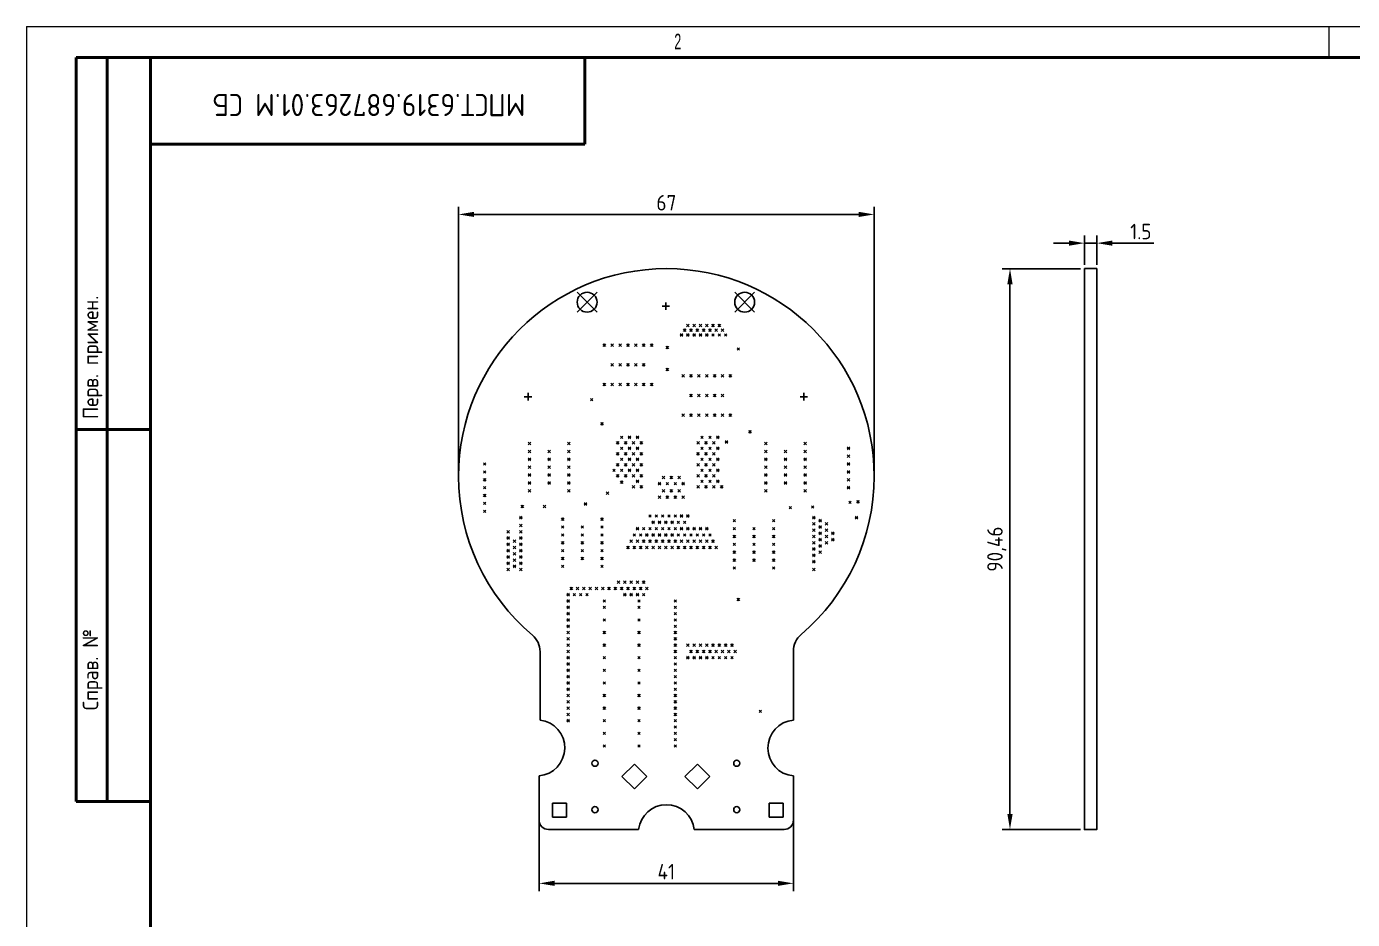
# Model space of a CAD drawing. Extents: x 225 to 645, y -167 to 130.
# Drawn here: x 225.2 to 439, y -13.8 to 130.2 of the extents above; entities that cross this region are included whole.
import ezdxf

# ---------------------------------------------------------------- set-up
doc = ezdxf.new("R2010")
doc.units = 0
doc.layers.get('0').update_dxf_attribs({"linetype": 'CONTINUOUS'})
doc.layers.get('Defpoints').update_dxf_attribs({"linetype": 'CONTINUOUS'})
doc.layers.add('BLACK', color=7, linetype='CONTINUOUS')
doc.layers.add('ОСНОВНОЙ', color=7, linetype='CONTINUOUS', lineweight=25)
doc.styles.add('SLDTEXTSTYLE2', font='TXT', dxfattribs={"width": 0.605})
doc.styles.add('СПДС', font='isocpeur.ttf', dxfattribs={"width": 0.9})
doc.dimstyles.new('ISO-25', dxfattribs={"dimtxt": 2.5, "dimasz": 2.5, "dimexe": 1.25, "dimexo": 0.625, "dimtad": 1, "dimtxsty": 'Standard', "dimcen": 2.5, "dimadec": 0, "dimazin": 0, "dimtfac": 1, "dimtmove": 0, "dimatfit": 3, "dimfxl": 1, "dimarcsym": 0})

# ---------------------------------------------------------------- blocks, each defined once
blk = doc.blocks.new('*D1')
at = {"color": 0, "linetype": 'Continuous', "lineweight": -2, "transparency": 16777216}
for p, q in [((395.77, 91.77), (395.77, 96.51)), ((397.77, 91.77), (397.77, 96.51)), ((393.27, 95.26), (390.77, 95.26)), ((395.77, 95.26), (397.77, 95.26)), ((400.27, 95.26), (406.94, 95.26))]:
    blk.add_line(p, q, dxfattribs=at)
at = {"color": 0, "linetype": 'Continuous', "transparency": 16777216}
for points in [[(393.27, 95.68), (393.27, 94.84), (395.77, 95.26)], [(400.27, 95.68), (400.27, 94.84), (397.77, 95.26)]]:
    blk.add_solid(points, dxfattribs=at)
at = {"layer": 'Defpoints', "color": 0, "linetype": 'Continuous', "transparency": 16777216}
for p in [(397.77, 95.26), (395.77, 91.14), (397.77, 91.14)]:
    blk.add_point(p, dxfattribs=at)
at = {"color": 0, "linetype": 'Continuous', "transparency": 16777216, "insert": (404.86, 97.13), "char_height": 2.5, "attachment_point": 5, "style": 'СПДС'}
blk.add_mtext('1.5', dxfattribs=at)
blk = doc.blocks.new('*D2')
at = {"color": 0, "linetype": 'Continuous', "lineweight": -2, "transparency": 16777216}
for p, q in [((395.14, 91.14), (382.52, 91.14)), ((383.77, 88.64), (383.77, 3.18)), ((395.14, 0.68), (382.52, 0.68))]:
    blk.add_line(p, q, dxfattribs=at)
at = {"color": 0, "linetype": 'Continuous', "transparency": 16777216}
for points in [[(383.35, 88.64), (384.19, 88.64), (383.77, 91.14)], [(383.35, 3.18), (384.19, 3.18), (383.77, 0.68)]]:
    blk.add_solid(points, dxfattribs=at)
at = {"layer": 'Defpoints', "color": 0, "linetype": 'Continuous', "transparency": 16777216}
for p in [(395.77, 91.14), (383.77, 0.68), (395.77, 0.68)]:
    blk.add_point(p, dxfattribs=at)
at = {"color": 0, "linetype": 'Continuous', "transparency": 16777216, "insert": (381.64, 45.91), "char_height": 2.5, "attachment_point": 5, "rotation": 90, "style": 'СПДС'}
blk.add_mtext('90,46', dxfattribs=at)
blk = doc.blocks.new('*D3')
at = {"color": 0, "linetype": 'Continuous', "lineweight": -2, "transparency": 16777216}
for p, q in [((294.88, 58.27), (294.88, 101.14)), ((361.88, 58.27), (361.88, 101.14)), ((297.38, 99.89), (359.38, 99.89))]:
    blk.add_line(p, q, dxfattribs=at)
at = {"color": 0, "linetype": 'Continuous', "transparency": 16777216}
for points in [[(297.38, 100.31), (297.38, 99.48), (294.88, 99.89)], [(359.38, 100.31), (359.38, 99.48), (361.88, 99.89)]]:
    blk.add_solid(points, dxfattribs=at)
at = {"layer": 'Defpoints', "color": 0, "linetype": 'Continuous', "transparency": 16777216}
for p in [(361.88, 99.89), (294.88, 57.64), (361.88, 57.64)]:
    blk.add_point(p, dxfattribs=at)
at = {"color": 0, "linetype": 'Continuous', "transparency": 16777216, "insert": (328.38, 101.77), "char_height": 2.5, "attachment_point": 5, "style": 'СПДС'}
blk.add_mtext('67', dxfattribs=at)
blk = doc.blocks.new('*D4')
at = {"color": 0, "linetype": 'Continuous', "lineweight": -2, "transparency": 16777216}
for p, q in [((307.86, 8.72), (307.86, -9.25)), ((348.86, 8.7), (348.86, -9.25)), ((310.36, -8), (346.36, -8))]:
    blk.add_line(p, q, dxfattribs=at)
at = {"color": 0, "linetype": 'Continuous', "transparency": 16777216}
for points in [[(310.36, -7.58), (310.36, -8.41), (307.86, -8)], [(346.36, -7.58), (346.36, -8.41), (348.86, -8)]]:
    blk.add_solid(points, dxfattribs=at)
at = {"layer": 'Defpoints', "color": 0, "linetype": 'Continuous', "transparency": 16777216}
for p in [(307.86, 9.34), (348.86, 9.33), (348.86, -8)]:
    blk.add_point(p, dxfattribs=at)
at = {"color": 0, "linetype": 'Continuous', "transparency": 16777216, "insert": (328.36, -6.12), "char_height": 2.5, "attachment_point": 5, "style": 'СПДС'}
blk.add_mtext('41', dxfattribs=at)

msp = doc.modelspace()

# ---------------------------------------------------------------- linework, layer by layer
at = {"color": 7, "linetype": 'Continuous', "lineweight": 18}
for q in [(645.233, 130.201), (225.233, -166.799)]:
    msp.add_line((225.233, 130.201), q, dxfattribs=at)
at = {"color": 7, "linetype": 'Continuous', "lineweight": 50}
for p, q in [((233.233, 5.201), (233.233, 125.201)), ((245.233, 125.201), (233.233, 125.201)), ((233.233, 5.201), (233.233, 125.201)), ((238.233, 5.201), (238.233, 125.201)), ((238.233, 5.201), (238.233, 125.201)), ((245.233, 125.201), (245.233, -161.799)), ((640.233, 125.201), (245.233, 125.201)), ((245.233, 125.201), (245.233, -161.799)), ((315.233, 111.201), (315.233, 125.201)), ((245.233, 111.201), (315.233, 111.201)), ((233.233, 65.201), (245.233, 65.201)), ((233.233, 5.201), (245.233, 5.201))]:
    msp.add_line(p, q, dxfattribs=at)
at = {"color": 7, "linetype": 'Continuous', "lineweight": 25}
msp.add_line((245.233, 65.201), (233.233, 65.201), dxfattribs=at)
at = {"linetype": 'Continuous'}
msp.add_lwpolyline([(395.769, 91.144), (397.769, 91.144), (397.769, 0.683), (395.769, 0.683)], close=True, dxfattribs=at)
at = {"layer": 'BLACK', "linetype": 'Continuous'}
for p, q in [((314.001, 87.335), (317.201, 84.135)), ((317.201, 87.335), (314.001, 84.135)), ((328.301, 85.7), (328.301, 84.5)), ((339.401, 87.335), (342.601, 84.135)), ((342.601, 87.335), (339.401, 84.135)), ((327.701, 85.1), (328.901, 85.1)), ((331.134, 81.42), (331.534, 81.02)), ((331.534, 81.42), (331.134, 81.02)), ((331.642, 82.182), (332.042, 81.782)), ((332.042, 82.182), (331.642, 81.782)), ((332.15, 81.42), (332.55, 81.02)), ((332.55, 81.42), (332.15, 81.02)), ((332.658, 82.182), (333.058, 81.782)), ((333.058, 82.182), (332.658, 81.782)), ((333.166, 81.42), (333.566, 81.02)), ((333.566, 81.42), (333.166, 81.02)), ((333.674, 82.182), (334.074, 81.782)), ((334.074, 82.182), (333.674, 81.782)), ((334.182, 81.42), (334.582, 81.02)), ((334.582, 81.42), (334.182, 81.02)), ((334.69, 82.182), (335.09, 81.782)), ((335.09, 82.182), (334.69, 81.782)), ((335.198, 81.42), (335.598, 81.02)), ((335.598, 81.42), (335.198, 81.02)), ((335.706, 82.182), (336.106, 81.782)), ((336.106, 82.182), (335.706, 81.782)), ((336.214, 81.42), (336.614, 81.02)), ((336.614, 81.42), (336.214, 81.02)), ((336.722, 82.182), (337.122, 81.782)), ((337.122, 82.182), (336.722, 81.782)), ((337.23, 81.42), (337.63, 81.02)), ((337.63, 81.42), (337.23, 81.02)), ((330.626, 80.658), (331.026, 80.258)), ((331.026, 80.658), (330.626, 80.258)), ((331.642, 80.658), (332.042, 80.258)), ((332.042, 80.658), (331.642, 80.258)), ((332.658, 80.658), (333.058, 80.258)), ((333.058, 80.658), (332.658, 80.258)), ((333.674, 80.658), (334.074, 80.258)), ((334.074, 80.658), (333.674, 80.258)), ((334.69, 80.658), (335.09, 80.258)), ((335.09, 80.658), (334.69, 80.258)), ((335.706, 80.658), (336.106, 80.258)), ((336.106, 80.658), (335.706, 80.258)), ((336.722, 80.658), (337.122, 80.258)), ((337.122, 80.658), (336.722, 80.258)), ((337.738, 80.658), (338.138, 80.258)), ((338.138, 80.658), (337.738, 80.258)), ((318.18, 79.007), (318.58, 78.607)), ((318.58, 79.007), (318.18, 78.607)), ((319.45, 79.007), (319.85, 78.607)), ((319.85, 79.007), (319.45, 78.607)), ((320.72, 79.007), (321.12, 78.607)), ((321.12, 79.007), (320.72, 78.607)), ((321.99, 79.007), (322.39, 78.607)), ((322.39, 79.007), (321.99, 78.607)), ((323.26, 79.007), (323.66, 78.607)), ((323.66, 79.007), (323.26, 78.607)), ((324.53, 79.007), (324.93, 78.607)), ((324.93, 79.007), (324.53, 78.607)), ((325.8, 79.007), (326.2, 78.607)), ((326.2, 79.007), (325.8, 78.607)), ((328.34, 78.626), (328.74, 78.226)), ((328.74, 78.626), (328.34, 78.226)), ((339.77, 78.372), (340.17, 77.972)), ((340.17, 78.372), (339.77, 77.972)), ((319.45, 75.832), (319.85, 75.432)), ((319.85, 75.832), (319.45, 75.432)), ((320.72, 75.832), (321.12, 75.432)), ((321.12, 75.832), (320.72, 75.432)), ((321.99, 75.832), (322.39, 75.432)), ((322.39, 75.832), (321.99, 75.432)), ((323.26, 75.832), (323.66, 75.432)), ((323.66, 75.832), (323.26, 75.432)), ((324.53, 75.832), (324.93, 75.432)), ((324.93, 75.832), (324.53, 75.432)), ((328.34, 75.07), (328.74, 74.67)), ((328.74, 75.07), (328.34, 74.67)), ((330.88, 74.054), (331.28, 73.654)), ((331.28, 74.054), (330.88, 73.654)), ((332.15, 74.054), (332.55, 73.654)), ((332.55, 74.054), (332.15, 73.654)), ((333.42, 74.054), (333.82, 73.654)), ((333.82, 74.054), (333.42, 73.654)), ((334.69, 74.054), (335.09, 73.654)), ((335.09, 74.054), (334.69, 73.654)), ((335.96, 74.054), (336.36, 73.654)), ((336.36, 74.054), (335.96, 73.654)), ((337.23, 74.054), (337.63, 73.654)), ((337.63, 74.054), (337.23, 73.654)), ((338.5, 74.054), (338.9, 73.654)), ((338.9, 74.054), (338.5, 73.654)), ((306.076, 71.095), (306.076, 69.895)), ((318.18, 72.657), (318.58, 72.257)), ((318.58, 72.657), (318.18, 72.257)), ((319.45, 72.657), (319.85, 72.257)), ((319.85, 72.657), (319.45, 72.257)), ((320.72, 72.657), (321.12, 72.257)), ((321.12, 72.657), (320.72, 72.257)), ((321.99, 72.657), (322.39, 72.257)), ((322.39, 72.657), (321.99, 72.257)), ((323.26, 72.657), (323.66, 72.257)), ((323.66, 72.657), (323.26, 72.257)), ((324.53, 72.657), (324.93, 72.257)), ((324.93, 72.657), (324.53, 72.257)), ((325.8, 72.657), (326.2, 72.257)), ((326.2, 72.657), (325.8, 72.257)), ((332.15, 70.879), (332.55, 70.479)), ((332.55, 70.879), (332.15, 70.479)), ((333.42, 70.879), (333.82, 70.479)), ((333.82, 70.879), (333.42, 70.479)), ((334.69, 70.879), (335.09, 70.479)), ((335.09, 70.879), (334.69, 70.479)), ((335.96, 70.879), (336.36, 70.479)), ((336.36, 70.879), (335.96, 70.479)), ((337.23, 70.879), (337.63, 70.479)), ((337.63, 70.879), (337.23, 70.479)), ((350.526, 71.095), (350.526, 69.895)), ((305.476, 70.495), (306.676, 70.495)), ((316.134, 70.218), (316.534, 69.818)), ((316.534, 70.218), (316.134, 69.818)), ((349.926, 70.495), (351.126, 70.495)), ((317.799, 66.307), (318.199, 65.907)), ((318.199, 66.307), (317.799, 65.907)), ((330.88, 67.704), (331.28, 67.304)), ((331.28, 67.704), (330.88, 67.304)), ((332.15, 67.704), (332.55, 67.304)), ((332.55, 67.704), (332.15, 67.304)), ((333.42, 67.704), (333.82, 67.304)), ((333.82, 67.704), (333.42, 67.304)), ((334.69, 67.704), (335.09, 67.304)), ((335.09, 67.704), (334.69, 67.304)), ((335.96, 67.704), (336.36, 67.304)), ((336.36, 67.704), (335.96, 67.304)), ((337.23, 67.704), (337.63, 67.304)), ((337.63, 67.704), (337.23, 67.304)), ((338.5, 67.704), (338.9, 67.304)), ((338.9, 67.704), (338.5, 67.304)), ((320.974, 64.148), (321.374, 63.748)), ((321.374, 64.148), (320.974, 63.748)), ((322.244, 64.148), (322.644, 63.748)), ((322.644, 64.148), (322.244, 63.748)), ((323.514, 64.148), (323.914, 63.748)), ((323.914, 64.148), (323.514, 63.748)), ((333.928, 64.148), (334.328, 63.748)), ((334.328, 64.148), (333.928, 63.748)), ((335.198, 64.148), (335.598, 63.748)), ((335.598, 64.148), (335.198, 63.748)), ((336.468, 64.148), (336.868, 63.748)), ((336.868, 64.148), (336.468, 63.748)), ((341.675, 65.037), (342.075, 64.637)), ((342.075, 65.037), (341.675, 64.637)), ((306.115, 63.132), (306.515, 62.732)), ((306.515, 63.132), (306.115, 62.732)), ((312.465, 63.132), (312.865, 62.732)), ((312.865, 63.132), (312.465, 62.732)), ((320.339, 63.259), (320.739, 62.859)), ((320.739, 63.259), (320.339, 62.859)), ((320.974, 62.37), (321.374, 61.97)), ((321.374, 62.37), (320.974, 61.97)), ((321.609, 63.259), (322.009, 62.859)), ((322.009, 63.259), (321.609, 62.859)), ((322.244, 62.37), (322.644, 61.97)), ((322.644, 62.37), (322.244, 61.97)), ((322.879, 63.259), (323.279, 62.859)), ((323.279, 63.259), (322.879, 62.859)), ((323.514, 62.37), (323.914, 61.97)), ((323.914, 62.37), (323.514, 61.97)), ((324.149, 63.259), (324.549, 62.859)), ((324.549, 63.259), (324.149, 62.859)), ((333.293, 63.259), (333.693, 62.859)), ((333.693, 63.259), (333.293, 62.859)), ((333.928, 62.37), (334.328, 61.97)), ((334.328, 62.37), (333.928, 61.97)), ((334.563, 63.259), (334.963, 62.859)), ((334.963, 63.259), (334.563, 62.859)), ((335.198, 62.37), (335.598, 61.97)), ((335.598, 62.37), (335.198, 61.97)), ((335.833, 63.259), (336.233, 62.859)), ((336.233, 63.259), (335.833, 62.859)), ((336.468, 62.37), (336.868, 61.97)), ((336.868, 62.37), (336.468, 61.97)), ((337.865, 63.386), (338.265, 62.986)), ((338.265, 63.386), (337.865, 62.986)), ((344.215, 63.132), (344.615, 62.732)), ((344.615, 63.132), (344.215, 62.732)), ((350.565, 63.132), (350.965, 62.732)), ((350.965, 63.132), (350.565, 62.732)), ((357.55, 62.37), (357.95, 61.97)), ((357.95, 62.37), (357.55, 61.97)), ((306.115, 61.862), (306.515, 61.462)), ((306.515, 61.862), (306.115, 61.462)), ((306.115, 60.592), (306.515, 60.192)), ((306.515, 60.592), (306.115, 60.192)), ((309.29, 61.862), (309.69, 61.462)), ((309.69, 61.862), (309.29, 61.462)), ((309.29, 60.592), (309.69, 60.192)), ((309.69, 60.592), (309.29, 60.192)), ((312.465, 61.862), (312.865, 61.462)), ((312.865, 61.862), (312.465, 61.462)), ((312.465, 60.592), (312.865, 60.192)), ((312.865, 60.592), (312.465, 60.192)), ((320.339, 61.481), (320.739, 61.081)), ((320.739, 61.481), (320.339, 61.081)), ((320.974, 60.592), (321.374, 60.192)), ((321.374, 60.592), (320.974, 60.192)), ((321.609, 61.481), (322.009, 61.081)), ((322.009, 61.481), (321.609, 61.081)), ((322.244, 60.592), (322.644, 60.192)), ((322.644, 60.592), (322.244, 60.192)), ((322.879, 61.481), (323.279, 61.081)), ((323.279, 61.481), (322.879, 61.081)), ((323.514, 60.592), (323.914, 60.192)), ((323.914, 60.592), (323.514, 60.192)), ((324.149, 61.481), (324.549, 61.081)), ((324.549, 61.481), (324.149, 61.081)), ((333.283, 61.481), (333.683, 61.081)), ((333.683, 61.481), (333.283, 61.081)), ((333.928, 60.592), (334.328, 60.192)), ((334.328, 60.592), (333.928, 60.192)), ((334.553, 61.481), (334.953, 61.081)), ((334.953, 61.481), (334.553, 61.081)), ((335.198, 60.592), (335.598, 60.192)), ((335.598, 60.592), (335.198, 60.192)), ((335.823, 61.481), (336.223, 61.081)), ((336.223, 61.481), (335.823, 61.081)), ((336.468, 60.592), (336.868, 60.192)), ((336.868, 60.592), (336.468, 60.192)), ((344.215, 61.862), (344.615, 61.462)), ((344.615, 61.862), (344.215, 61.462)), ((344.215, 60.592), (344.615, 60.192)), ((344.615, 60.592), (344.215, 60.192)), ((347.39, 61.862), (347.79, 61.462)), ((347.79, 61.862), (347.39, 61.462)), ((347.39, 60.592), (347.79, 60.192)), ((347.79, 60.592), (347.39, 60.192)), ((350.565, 61.862), (350.965, 61.462)), ((350.965, 61.862), (350.565, 61.462)), ((350.565, 60.592), (350.965, 60.192)), ((350.965, 60.592), (350.565, 60.192)), ((357.55, 61.1), (357.95, 60.7)), ((357.95, 61.1), (357.55, 60.7)), ((298.876, 59.83), (299.276, 59.43)), ((299.276, 59.83), (298.876, 59.43)), ((298.876, 58.56), (299.276, 58.16)), ((299.276, 58.56), (298.876, 58.16)), ((306.115, 59.322), (306.515, 58.922)), ((306.515, 59.322), (306.115, 58.922)), ((306.115, 58.052), (306.515, 57.652)), ((306.515, 58.052), (306.115, 57.652)), ((309.29, 59.322), (309.69, 58.922)), ((309.69, 59.322), (309.29, 58.922)), ((309.29, 58.052), (309.69, 57.652)), ((309.69, 58.052), (309.29, 57.652)), ((312.465, 59.322), (312.865, 58.922)), ((312.865, 59.322), (312.465, 58.922)), ((312.465, 58.052), (312.865, 57.652)), ((312.865, 58.052), (312.465, 57.652)), ((319.734, 58.818), (320.134, 58.418)), ((320.134, 58.818), (319.734, 58.418)), ((320.334, 57.918), (320.734, 57.518)), ((320.734, 57.918), (320.334, 57.518)), ((320.339, 59.703), (320.739, 59.303)), ((320.739, 59.703), (320.339, 59.303)), ((320.974, 58.814), (321.374, 58.414)), ((321.374, 58.814), (320.974, 58.414)), ((321.609, 59.703), (322.009, 59.303)), ((322.009, 59.703), (321.609, 59.303)), ((321.609, 57.925), (322.009, 57.525)), ((322.009, 57.925), (321.609, 57.525)), ((322.244, 58.814), (322.644, 58.414)), ((322.644, 58.814), (322.244, 58.414)), ((322.879, 59.703), (323.279, 59.303)), ((323.279, 59.703), (322.879, 59.303)), ((322.879, 57.925), (323.279, 57.525)), ((323.279, 57.925), (322.879, 57.525)), ((323.514, 58.814), (323.914, 58.414)), ((323.914, 58.814), (323.514, 58.414)), ((324.149, 59.703), (324.549, 59.303)), ((324.549, 59.703), (324.149, 59.303)), ((324.149, 57.925), (324.549, 57.525)), ((324.549, 57.925), (324.149, 57.525)), ((333.293, 59.703), (333.693, 59.303)), ((333.693, 59.703), (333.293, 59.303)), ((333.293, 57.925), (333.693, 57.525)), ((333.693, 57.925), (333.293, 57.525)), ((333.928, 58.814), (334.328, 58.414)), ((334.328, 58.814), (333.928, 58.414)), ((334.563, 59.703), (334.963, 59.303)), ((334.963, 59.703), (334.563, 59.303)), ((334.563, 57.925), (334.963, 57.525)), ((334.963, 57.925), (334.563, 57.525)), ((335.198, 58.814), (335.598, 58.414)), ((335.598, 58.814), (335.198, 58.414)), ((335.833, 59.703), (336.233, 59.303)), ((336.233, 59.703), (335.833, 59.303)), ((335.833, 57.925), (336.233, 57.525)), ((336.233, 57.925), (335.833, 57.525)), ((336.468, 58.814), (336.868, 58.414)), ((336.868, 58.814), (336.468, 58.414)), ((344.215, 59.322), (344.615, 58.922)), ((344.615, 59.322), (344.215, 58.922)), ((344.215, 58.052), (344.615, 57.652)), ((344.615, 58.052), (344.215, 57.652)), ((347.39, 59.322), (347.79, 58.922)), ((347.79, 59.322), (347.39, 58.922)), ((347.39, 58.052), (347.79, 57.652)), ((347.79, 58.052), (347.39, 57.652)), ((350.565, 59.322), (350.965, 58.922)), ((350.965, 59.322), (350.565, 58.922)), ((350.565, 58.052), (350.965, 57.652)), ((350.965, 58.052), (350.565, 57.652)), ((357.55, 59.83), (357.95, 59.43)), ((357.95, 59.83), (357.55, 59.43)), ((357.55, 58.56), (357.95, 58.16)), ((357.95, 58.56), (357.55, 58.16)), ((298.876, 57.29), (299.276, 56.89)), ((299.276, 57.29), (298.876, 56.89)), ((298.876, 56.02), (299.276, 55.62)), ((299.276, 56.02), (298.876, 55.62)), ((306.115, 56.782), (306.515, 56.382)), ((306.515, 56.782), (306.115, 56.382)), ((309.29, 56.782), (309.69, 56.382)), ((309.69, 56.782), (309.29, 56.382)), ((312.465, 56.782), (312.865, 56.382)), ((312.865, 56.782), (312.465, 56.382)), ((320.974, 56.909), (321.374, 56.509)), ((321.374, 56.909), (320.974, 56.509)), ((322.879, 56.147), (323.279, 55.747)), ((323.279, 56.147), (322.879, 55.747)), ((323.514, 57.036), (323.914, 56.636)), ((323.914, 57.036), (323.514, 56.636)), ((324.149, 56.147), (324.549, 55.747)), ((324.549, 56.147), (324.149, 55.747)), ((327.07, 56.655), (327.47, 56.255)), ((327.47, 56.655), (327.07, 56.255)), ((327.705, 57.671), (328.105, 57.271)), ((328.105, 57.671), (327.705, 57.271)), ((328.34, 56.655), (328.74, 56.255)), ((328.74, 56.655), (328.34, 56.255)), ((328.975, 57.671), (329.375, 57.271)), ((329.375, 57.671), (328.975, 57.271)), ((329.61, 56.655), (330.01, 56.255)), ((330.01, 56.655), (329.61, 56.255)), ((330.245, 57.671), (330.645, 57.271)), ((330.645, 57.671), (330.245, 57.271)), ((330.88, 56.655), (331.28, 56.255)), ((331.28, 56.655), (330.88, 56.255)), ((333.293, 56.147), (333.693, 55.747)), ((333.693, 56.147), (333.293, 55.747)), ((333.928, 57.036), (334.328, 56.636)), ((334.328, 57.036), (333.928, 56.636)), ((334.563, 56.147), (334.963, 55.747)), ((334.963, 56.147), (334.563, 55.747)), ((335.198, 57.036), (335.598, 56.636)), ((335.598, 57.036), (335.198, 56.636)), ((335.833, 56.147), (336.233, 55.747)), ((336.233, 56.147), (335.833, 55.747)), ((336.468, 57.036), (336.868, 56.636)), ((336.868, 57.036), (336.468, 56.636)), ((337.103, 56.147), (337.503, 55.747)), ((337.503, 56.147), (337.103, 55.747)), ((344.215, 56.782), (344.615, 56.382)), ((344.615, 56.782), (344.215, 56.382)), ((347.39, 56.782), (347.79, 56.382)), ((347.79, 56.782), (347.39, 56.382)), ((350.565, 56.782), (350.965, 56.382)), ((350.965, 56.782), (350.565, 56.382)), ((357.55, 57.29), (357.95, 56.89)), ((357.95, 57.29), (357.55, 56.89)), ((357.55, 56.02), (357.95, 55.62)), ((357.95, 56.02), (357.55, 55.62)), ((298.876, 54.75), (299.276, 54.35)), ((299.276, 54.75), (298.876, 54.35)), ((298.876, 53.48), (299.276, 53.08)), ((299.276, 53.48), (298.876, 53.08)), ((306.115, 55.512), (306.515, 55.112)), ((306.515, 55.512), (306.115, 55.112)), ((312.465, 55.512), (312.865, 55.112)), ((312.865, 55.512), (312.465, 55.112)), ((318.688, 55.131), (319.088, 54.731)), ((319.088, 55.131), (318.688, 54.731)), ((327.07, 54.496), (327.47, 54.096)), ((327.47, 54.496), (327.07, 54.096)), ((327.705, 55.512), (328.105, 55.112)), ((328.105, 55.512), (327.705, 55.112)), ((328.34, 54.496), (328.74, 54.096)), ((328.74, 54.496), (328.34, 54.096)), ((328.975, 55.512), (329.375, 55.112)), ((329.375, 55.512), (328.975, 55.112)), ((329.61, 54.496), (330.01, 54.096)), ((330.01, 54.496), (329.61, 54.096)), ((330.245, 55.512), (330.645, 55.112)), ((330.645, 55.512), (330.245, 55.112)), ((330.88, 54.496), (331.28, 54.096)), ((331.28, 54.496), (330.88, 54.096)), ((344.215, 55.512), (344.615, 55.112)), ((344.615, 55.512), (344.215, 55.112)), ((350.565, 55.512), (350.965, 55.112)), ((350.965, 55.512), (350.565, 55.112)), ((357.781, 53.642), (358.181, 53.242)), ((358.181, 53.642), (357.781, 53.242)), ((359.074, 53.734), (359.474, 53.334)), ((359.474, 53.734), (359.074, 53.334)), ((298.876, 52.21), (299.276, 51.81)), ((299.276, 52.21), (298.876, 51.81)), ((304.972, 52.972), (305.372, 52.572)), ((305.372, 52.972), (304.972, 52.572)), ((308.528, 52.972), (308.928, 52.572)), ((308.928, 52.972), (308.528, 52.572)), ((315.134, 53.392), (315.534, 52.992)), ((315.534, 53.392), (315.134, 52.992)), ((325.546, 51.448), (325.946, 51.048)), ((325.946, 51.448), (325.546, 51.048)), ((326.562, 51.448), (326.962, 51.048)), ((326.962, 51.448), (326.562, 51.048)), ((327.578, 51.448), (327.978, 51.048)), ((327.978, 51.448), (327.578, 51.048)), ((328.594, 51.448), (328.994, 51.048)), ((328.994, 51.448), (328.594, 51.048)), ((329.61, 51.448), (330.01, 51.048)), ((330.01, 51.448), (329.61, 51.048)), ((330.626, 51.448), (331.026, 51.048)), ((331.026, 51.448), (330.626, 51.048)), ((331.642, 51.448), (332.042, 51.048)), ((332.042, 51.448), (331.642, 51.048)), ((348.152, 52.809), (348.552, 52.409)), ((348.552, 52.809), (348.152, 52.409)), ((351.751, 52.892), (352.151, 52.492)), ((352.151, 52.892), (351.751, 52.492)), ((304.718, 51.194), (305.118, 50.794)), ((305.118, 51.194), (304.718, 50.794)), ((304.718, 49.924), (305.118, 49.524)), ((305.118, 49.924), (304.718, 49.524)), ((311.449, 50.94), (311.849, 50.54)), ((311.849, 50.94), (311.449, 50.54)), ((311.449, 49.67), (311.849, 49.27)), ((311.849, 49.67), (311.449, 49.27)), ((314.624, 49.67), (315.024, 49.27)), ((315.024, 49.67), (314.624, 49.27)), ((317.799, 50.94), (318.199, 50.54)), ((318.199, 50.94), (317.799, 50.54)), ((317.799, 49.67), (318.199, 49.27)), ((318.199, 49.67), (317.799, 49.27)), ((323.514, 49.416), (323.914, 49.016)), ((323.914, 49.416), (323.514, 49.016)), ((324.53, 49.416), (324.93, 49.016)), ((324.93, 49.416), (324.53, 49.016)), ((325.546, 49.416), (325.946, 49.016)), ((325.946, 49.416), (325.546, 49.016)), ((326.054, 50.432), (326.454, 50.032)), ((326.454, 50.432), (326.054, 50.032)), ((326.562, 49.416), (326.962, 49.016)), ((326.962, 49.416), (326.562, 49.016)), ((327.07, 50.432), (327.47, 50.032)), ((327.47, 50.432), (327.07, 50.032)), ((327.578, 49.416), (327.978, 49.016)), ((327.978, 49.416), (327.578, 49.016)), ((328.086, 50.432), (328.486, 50.032)), ((328.486, 50.432), (328.086, 50.032)), ((328.594, 49.416), (328.994, 49.016)), ((328.994, 49.416), (328.594, 49.016)), ((329.102, 50.432), (329.502, 50.032)), ((329.502, 50.432), (329.102, 50.032)), ((329.61, 49.416), (330.01, 49.016)), ((330.01, 49.416), (329.61, 49.016)), ((330.118, 50.432), (330.518, 50.032)), ((330.518, 50.432), (330.118, 50.032)), ((330.626, 49.416), (331.026, 49.016)), ((331.026, 49.416), (330.626, 49.016)), ((331.134, 50.432), (331.534, 50.032)), ((331.534, 50.432), (331.134, 50.032)), ((331.642, 49.416), (332.042, 49.016)), ((332.042, 49.416), (331.642, 49.016)), ((332.658, 49.416), (333.058, 49.016)), ((333.058, 49.416), (332.658, 49.016)), ((333.674, 49.416), (334.074, 49.016)), ((334.074, 49.416), (333.674, 49.016)), ((334.69, 49.416), (335.09, 49.016)), ((335.09, 49.416), (334.69, 49.016)), ((339.135, 50.686), (339.535, 50.286)), ((339.535, 50.686), (339.135, 50.286)), ((339.135, 49.416), (339.535, 49.016)), ((339.535, 49.416), (339.135, 49.016)), ((342.31, 49.416), (342.71, 49.016)), ((342.71, 49.416), (342.31, 49.016)), ((345.485, 50.686), (345.885, 50.286)), ((345.885, 50.686), (345.485, 50.286)), ((345.485, 49.416), (345.885, 49.016)), ((345.885, 49.416), (345.485, 49.016)), ((351.962, 51.194), (352.362, 50.794)), ((352.362, 51.194), (351.962, 50.794)), ((351.962, 50.178), (352.362, 49.778)), ((352.362, 50.178), (351.962, 49.778)), ((352.978, 50.686), (353.378, 50.286)), ((353.378, 50.686), (352.978, 50.286)), ((352.978, 49.67), (353.378, 49.27)), ((353.378, 49.67), (352.978, 49.27)), ((353.994, 50.178), (354.394, 49.778)), ((354.394, 50.178), (353.994, 49.778)), ((358.82, 51.194), (359.22, 50.794)), ((359.22, 51.194), (358.82, 50.794)), ((302.686, 48.908), (303.086, 48.508)), ((303.086, 48.908), (302.686, 48.508)), ((302.686, 47.892), (303.086, 47.492)), ((303.086, 47.892), (302.686, 47.492)), ((303.702, 47.384), (304.102, 46.984)), ((304.102, 47.384), (303.702, 46.984)), ((304.718, 48.908), (305.118, 48.508)), ((305.118, 48.908), (304.718, 48.508)), ((304.718, 47.892), (305.118, 47.492)), ((305.118, 47.892), (304.718, 47.492)), ((311.449, 48.4), (311.849, 48)), ((311.849, 48.4), (311.449, 48)), ((311.449, 47.13), (311.849, 46.73)), ((311.849, 47.13), (311.449, 46.73)), ((314.624, 48.4), (315.024, 48)), ((315.024, 48.4), (314.624, 48)), ((314.624, 47.13), (315.024, 46.73)), ((315.024, 47.13), (314.624, 46.73)), ((317.799, 48.4), (318.199, 48)), ((318.199, 48.4), (317.799, 48)), ((317.799, 47.13), (318.199, 46.73)), ((318.199, 47.13), (317.799, 46.73)), ((322.498, 47.384), (322.898, 46.984)), ((322.898, 47.384), (322.498, 46.984)), ((323.006, 48.4), (323.406, 48)), ((323.406, 48.4), (323.006, 48)), ((323.514, 47.384), (323.914, 46.984)), ((323.914, 47.384), (323.514, 46.984)), ((324.022, 48.4), (324.422, 48)), ((324.422, 48.4), (324.022, 48)), ((324.53, 47.384), (324.93, 46.984)), ((324.93, 47.384), (324.53, 46.984)), ((325.038, 48.4), (325.438, 48)), ((325.438, 48.4), (325.038, 48)), ((325.546, 47.384), (325.946, 46.984)), ((325.946, 47.384), (325.546, 46.984)), ((326.054, 48.4), (326.454, 48)), ((326.454, 48.4), (326.054, 48)), ((326.562, 47.384), (326.962, 46.984)), ((326.962, 47.384), (326.562, 46.984)), ((327.07, 48.4), (327.47, 48)), ((327.47, 48.4), (327.07, 48)), ((327.578, 47.384), (327.978, 46.984)), ((327.978, 47.384), (327.578, 46.984)), ((328.086, 48.4), (328.486, 48)), ((328.486, 48.4), (328.086, 48)), ((328.594, 47.384), (328.994, 46.984)), ((328.994, 47.384), (328.594, 46.984)), ((329.102, 48.4), (329.502, 48)), ((329.502, 48.4), (329.102, 48)), ((329.61, 47.384), (330.01, 46.984)), ((330.01, 47.384), (329.61, 46.984)), ((330.118, 48.4), (330.518, 48)), ((330.518, 48.4), (330.118, 48)), ((330.626, 47.384), (331.026, 46.984)), ((331.026, 47.384), (330.626, 46.984)), ((331.134, 48.4), (331.534, 48)), ((331.534, 48.4), (331.134, 48)), ((331.642, 47.384), (332.042, 46.984)), ((332.042, 47.384), (331.642, 46.984)), ((332.15, 48.4), (332.55, 48)), ((332.55, 48.4), (332.15, 48)), ((332.658, 47.384), (333.058, 46.984)), ((333.058, 47.384), (332.658, 46.984)), ((333.166, 48.4), (333.566, 48)), ((333.566, 48.4), (333.166, 48)), ((333.674, 47.384), (334.074, 46.984)), ((334.074, 47.384), (333.674, 46.984)), ((334.182, 48.4), (334.582, 48)), ((334.582, 48.4), (334.182, 48)), ((334.69, 47.384), (335.09, 46.984)), ((335.09, 47.384), (334.69, 46.984)), ((335.198, 48.4), (335.598, 48)), ((335.598, 48.4), (335.198, 48)), ((335.706, 47.384), (336.106, 46.984)), ((336.106, 47.384), (335.706, 46.984)), ((339.135, 48.146), (339.535, 47.746)), ((339.535, 48.146), (339.135, 47.746)), ((342.31, 48.146), (342.71, 47.746)), ((342.71, 48.146), (342.31, 47.746)), ((345.485, 48.146), (345.885, 47.746)), ((345.885, 48.146), (345.485, 47.746)), ((351.962, 49.162), (352.362, 48.762)), ((352.362, 49.162), (351.962, 48.762)), ((351.962, 48.146), (352.362, 47.746)), ((352.362, 48.146), (351.962, 47.746)), ((351.962, 47.13), (352.362, 46.73)), ((352.362, 47.13), (351.962, 46.73)), ((352.978, 48.654), (353.378, 48.254)), ((353.378, 48.654), (352.978, 48.254)), ((352.978, 47.638), (353.378, 47.238)), ((353.378, 47.638), (352.978, 47.238)), ((353.994, 49.162), (354.394, 48.762)), ((354.394, 49.162), (353.994, 48.762)), ((353.994, 48.146), (354.394, 47.746)), ((354.394, 48.146), (353.994, 47.746)), ((353.994, 47.13), (354.394, 46.73)), ((354.394, 47.13), (353.994, 46.73)), ((355.01, 48.654), (355.41, 48.254)), ((355.41, 48.654), (355.01, 48.254)), ((355.01, 47.638), (355.41, 47.238)), ((355.41, 47.638), (355.01, 47.238)), ((302.686, 46.876), (303.086, 46.476)), ((303.086, 46.876), (302.686, 46.476)), ((302.686, 45.86), (303.086, 45.46)), ((303.086, 45.86), (302.686, 45.46)), ((303.702, 46.368), (304.102, 45.968)), ((304.102, 46.368), (303.702, 45.968)), ((303.702, 45.352), (304.102, 44.952)), ((304.102, 45.352), (303.702, 44.952)), ((304.718, 46.876), (305.118, 46.476)), ((305.118, 46.876), (304.718, 46.476)), ((304.718, 45.86), (305.118, 45.46)), ((305.118, 45.86), (304.718, 45.46)), ((311.449, 45.86), (311.849, 45.46)), ((311.849, 45.86), (311.449, 45.46)), ((314.624, 45.86), (315.024, 45.46)), ((315.024, 45.86), (314.624, 45.46)), ((317.799, 45.86), (318.199, 45.46)), ((318.199, 45.86), (317.799, 45.46)), ((321.99, 46.368), (322.39, 45.968)), ((322.39, 46.368), (321.99, 45.968)), ((323.006, 46.368), (323.406, 45.968)), ((323.406, 46.368), (323.006, 45.968)), ((324.022, 46.368), (324.422, 45.968)), ((324.422, 46.368), (324.022, 45.968)), ((325.038, 46.368), (325.438, 45.968)), ((325.438, 46.368), (325.038, 45.968)), ((326.054, 46.368), (326.454, 45.968)), ((326.454, 46.368), (326.054, 45.968)), ((327.07, 46.368), (327.47, 45.968)), ((327.47, 46.368), (327.07, 45.968)), ((328.086, 46.368), (328.486, 45.968)), ((328.486, 46.368), (328.086, 45.968)), ((329.102, 46.368), (329.502, 45.968)), ((329.502, 46.368), (329.102, 45.968)), ((330.118, 46.368), (330.518, 45.968)), ((330.518, 46.368), (330.118, 45.968)), ((331.134, 46.368), (331.534, 45.968)), ((331.534, 46.368), (331.134, 45.968)), ((332.15, 46.368), (332.55, 45.968)), ((332.55, 46.368), (332.15, 45.968)), ((333.166, 46.368), (333.566, 45.968)), ((333.566, 46.368), (333.166, 45.968)), ((334.182, 46.368), (334.582, 45.968)), ((334.582, 46.368), (334.182, 45.968)), ((335.198, 46.368), (335.598, 45.968)), ((335.598, 46.368), (335.198, 45.968)), ((336.214, 46.368), (336.614, 45.968)), ((336.614, 46.368), (336.214, 45.968)), ((339.135, 46.876), (339.535, 46.476)), ((339.535, 46.876), (339.135, 46.476)), ((339.135, 45.606), (339.535, 45.206)), ((339.535, 45.606), (339.135, 45.206)), ((342.31, 46.876), (342.71, 46.476)), ((342.71, 46.876), (342.31, 46.476)), ((342.31, 45.606), (342.71, 45.206)), ((342.71, 45.606), (342.31, 45.206)), ((345.485, 46.876), (345.885, 46.476)), ((345.885, 46.876), (345.485, 46.476)), ((345.485, 45.606), (345.885, 45.206)), ((345.885, 45.606), (345.485, 45.206)), ((351.962, 46.114), (352.362, 45.714)), ((352.362, 46.114), (351.962, 45.714)), ((351.962, 45.098), (352.362, 44.698)), ((352.362, 45.098), (351.962, 44.698)), ((352.978, 46.622), (353.378, 46.222)), ((353.378, 46.622), (352.978, 46.222)), ((352.978, 45.606), (353.378, 45.206)), ((353.378, 45.606), (352.978, 45.206)), ((302.686, 44.844), (303.086, 44.444)), ((303.086, 44.844), (302.686, 44.444)), ((302.686, 43.828), (303.086, 43.428)), ((303.086, 43.828), (302.686, 43.428)), ((302.686, 42.812), (303.086, 42.412)), ((303.086, 42.812), (302.686, 42.412)), ((303.702, 44.336), (304.102, 43.936)), ((304.102, 44.336), (303.702, 43.936)), ((303.702, 43.32), (304.102, 42.92)), ((304.102, 43.32), (303.702, 42.92)), ((304.718, 44.844), (305.118, 44.444)), ((305.118, 44.844), (304.718, 44.444)), ((304.718, 43.828), (305.118, 43.428)), ((305.118, 43.828), (304.718, 43.428)), ((304.718, 42.812), (305.118, 42.412)), ((305.118, 42.812), (304.718, 42.412)), ((311.449, 44.59), (311.849, 44.19)), ((311.849, 44.59), (311.449, 44.19)), ((311.449, 43.32), (311.849, 42.92)), ((311.849, 43.32), (311.449, 42.92)), ((314.624, 44.59), (315.024, 44.19)), ((315.024, 44.59), (314.624, 44.19)), ((317.799, 44.59), (318.199, 44.19)), ((318.199, 44.59), (317.799, 44.19)), ((317.799, 43.32), (318.199, 42.92)), ((318.199, 43.32), (317.799, 42.92)), ((339.135, 44.336), (339.535, 43.936)), ((339.535, 44.336), (339.135, 43.936)), ((339.135, 43.066), (339.535, 42.666)), ((339.535, 43.066), (339.135, 42.666)), ((342.31, 44.336), (342.71, 43.936)), ((342.71, 44.336), (342.31, 43.936)), ((345.485, 44.336), (345.885, 43.936)), ((345.885, 44.336), (345.485, 43.936)), ((345.485, 43.066), (345.885, 42.666)), ((345.885, 43.066), (345.485, 42.666)), ((351.962, 44.082), (352.362, 43.682)), ((352.362, 44.082), (351.962, 43.682)), ((351.962, 42.812), (352.362, 42.412)), ((352.362, 42.812), (351.962, 42.412)), ((320.466, 40.78), (320.866, 40.38)), ((320.866, 40.78), (320.466, 40.38)), ((321.482, 40.78), (321.882, 40.38)), ((321.882, 40.78), (321.482, 40.38)), ((322.498, 40.78), (322.898, 40.38)), ((322.898, 40.78), (322.498, 40.38)), ((323.514, 40.78), (323.914, 40.38)), ((323.914, 40.78), (323.514, 40.38)), ((324.53, 40.78), (324.93, 40.38)), ((324.93, 40.78), (324.53, 40.38)), ((312.338, 38.748), (312.738, 38.348)), ((312.738, 38.748), (312.338, 38.348)), ((312.846, 39.764), (313.246, 39.364)), ((313.246, 39.764), (312.846, 39.364)), ((313.354, 38.748), (313.754, 38.348)), ((313.754, 38.748), (313.354, 38.348)), ((313.862, 39.764), (314.262, 39.364)), ((314.262, 39.764), (313.862, 39.364)), ((314.37, 38.748), (314.77, 38.348)), ((314.77, 38.748), (314.37, 38.348)), ((314.878, 39.764), (315.278, 39.364)), ((315.278, 39.764), (314.878, 39.364)), ((315.386, 38.748), (315.786, 38.348)), ((315.786, 38.748), (315.386, 38.348)), ((315.894, 39.764), (316.294, 39.364)), ((316.294, 39.764), (315.894, 39.364)), ((316.91, 39.764), (317.31, 39.364)), ((317.31, 39.764), (316.91, 39.364)), ((317.926, 39.764), (318.326, 39.364)), ((318.326, 39.764), (317.926, 39.364)), ((318.942, 39.764), (319.342, 39.364)), ((319.342, 39.764), (318.942, 39.364)), ((319.958, 39.764), (320.358, 39.364)), ((320.358, 39.764), (319.958, 39.364)), ((320.974, 39.764), (321.374, 39.364)), ((321.374, 39.764), (320.974, 39.364)), ((321.482, 38.748), (321.882, 38.348)), ((321.882, 38.748), (321.482, 38.348)), ((321.99, 39.764), (322.39, 39.364)), ((322.39, 39.764), (321.99, 39.364)), ((322.498, 38.748), (322.898, 38.348)), ((322.898, 38.748), (322.498, 38.348)), ((323.006, 39.764), (323.406, 39.364)), ((323.406, 39.764), (323.006, 39.364)), ((323.514, 38.748), (323.914, 38.348)), ((323.914, 38.748), (323.514, 38.348)), ((324.022, 39.764), (324.422, 39.364)), ((324.422, 39.764), (324.022, 39.364)), ((324.53, 38.748), (324.93, 38.348)), ((324.93, 38.748), (324.53, 38.348)), ((325.038, 39.764), (325.438, 39.364)), ((325.438, 39.764), (325.038, 39.364)), ((312.338, 37.732), (312.738, 37.332)), ((312.738, 37.732), (312.338, 37.332)), ((312.338, 36.716), (312.738, 36.316)), ((312.738, 36.716), (312.338, 36.316)), ((318.18, 37.732), (318.58, 37.332)), ((318.58, 37.732), (318.18, 37.332)), ((318.18, 36.716), (318.58, 36.316)), ((318.58, 36.716), (318.18, 36.316)), ((323.768, 37.732), (324.168, 37.332)), ((324.168, 37.732), (323.768, 37.332)), ((323.768, 36.716), (324.168, 36.316)), ((324.168, 36.716), (323.768, 36.316)), ((329.61, 37.732), (330.01, 37.332)), ((330.01, 37.732), (329.61, 37.332)), ((329.61, 36.716), (330.01, 36.316)), ((330.01, 36.716), (329.61, 36.316)), ((339.77, 37.986), (340.17, 37.586)), ((340.17, 37.986), (339.77, 37.586)), ((312.338, 35.7), (312.738, 35.3)), ((312.738, 35.7), (312.338, 35.3)), ((312.338, 34.684), (312.738, 34.284)), ((312.738, 34.684), (312.338, 34.284)), ((318.18, 34.684), (318.58, 34.284)), ((318.58, 34.684), (318.18, 34.284)), ((323.768, 34.684), (324.168, 34.284)), ((324.168, 34.684), (323.768, 34.284)), ((329.61, 35.7), (330.01, 35.3)), ((330.01, 35.7), (329.61, 35.3)), ((329.61, 34.684), (330.01, 34.284)), ((330.01, 34.684), (329.61, 34.284)), ((312.338, 33.668), (312.738, 33.268)), ((312.738, 33.668), (312.338, 33.268)), ((312.338, 32.652), (312.738, 32.252)), ((312.738, 32.652), (312.338, 32.252)), ((318.18, 32.652), (318.58, 32.252)), ((318.58, 32.652), (318.18, 32.252)), ((323.768, 32.652), (324.168, 32.252)), ((324.168, 32.652), (323.768, 32.252)), ((329.61, 33.668), (330.01, 33.268)), ((330.01, 33.668), (329.61, 33.268)), ((329.61, 32.652), (330.01, 32.252)), ((330.01, 32.652), (329.61, 32.252)), ((312.338, 31.636), (312.738, 31.236)), ((312.738, 31.636), (312.338, 31.236)), ((312.338, 30.62), (312.738, 30.22)), ((312.738, 30.62), (312.338, 30.22)), ((318.18, 30.62), (318.58, 30.22)), ((318.58, 30.62), (318.18, 30.22)), ((323.768, 30.62), (324.168, 30.22)), ((324.168, 30.62), (323.768, 30.22)), ((329.61, 31.636), (330.01, 31.236)), ((330.01, 31.636), (329.61, 31.236)), ((329.61, 30.62), (330.01, 30.22)), ((330.01, 30.62), (329.61, 30.22)), ((331.642, 30.62), (332.042, 30.22)), ((332.042, 30.62), (331.642, 30.22)), ((332.658, 30.62), (333.058, 30.22)), ((333.058, 30.62), (332.658, 30.22)), ((333.674, 30.62), (334.074, 30.22)), ((334.074, 30.62), (333.674, 30.22)), ((334.69, 30.62), (335.09, 30.22)), ((335.09, 30.62), (334.69, 30.22)), ((335.706, 30.62), (336.106, 30.22)), ((336.106, 30.62), (335.706, 30.22)), ((336.722, 30.62), (337.122, 30.22)), ((337.122, 30.62), (336.722, 30.22)), ((337.738, 30.62), (338.138, 30.22)), ((338.138, 30.62), (337.738, 30.22)), ((338.754, 30.62), (339.154, 30.22)), ((339.154, 30.62), (338.754, 30.22)), ((308.024, 29.361), (308.024, 18.342)), ((312.338, 29.604), (312.738, 29.204)), ((312.738, 29.604), (312.338, 29.204)), ((312.338, 28.588), (312.738, 28.188)), ((312.738, 28.588), (312.338, 28.188)), ((318.18, 28.588), (318.58, 28.188)), ((318.58, 28.588), (318.18, 28.188)), ((323.768, 28.588), (324.168, 28.188)), ((324.168, 28.588), (323.768, 28.188)), ((329.61, 29.604), (330.01, 29.204)), ((330.01, 29.604), (329.61, 29.204)), ((329.61, 28.588), (330.01, 28.188)), ((330.01, 28.588), (329.61, 28.188)), ((331.642, 28.588), (332.042, 28.188)), ((332.042, 28.588), (331.642, 28.188)), ((332.15, 29.604), (332.55, 29.204)), ((332.55, 29.604), (332.15, 29.204)), ((332.658, 28.588), (333.058, 28.188)), ((333.058, 28.588), (332.658, 28.188)), ((333.166, 29.604), (333.566, 29.204)), ((333.566, 29.604), (333.166, 29.204)), ((333.674, 28.588), (334.074, 28.188)), ((334.074, 28.588), (333.674, 28.188)), ((334.182, 29.604), (334.582, 29.204)), ((334.582, 29.604), (334.182, 29.204)), ((334.69, 28.588), (335.09, 28.188)), ((335.09, 28.588), (334.69, 28.188)), ((335.198, 29.604), (335.598, 29.204)), ((335.598, 29.604), (335.198, 29.204)), ((335.706, 28.588), (336.106, 28.188)), ((336.106, 28.588), (335.706, 28.188)), ((336.214, 29.604), (336.614, 29.204)), ((336.614, 29.604), (336.214, 29.204)), ((336.722, 28.588), (337.122, 28.188)), ((337.122, 28.588), (336.722, 28.188)), ((337.23, 29.604), (337.63, 29.204)), ((337.63, 29.604), (337.23, 29.204)), ((337.738, 28.588), (338.138, 28.188)), ((338.138, 28.588), (337.738, 28.188)), ((338.246, 29.604), (338.646, 29.204)), ((338.646, 29.604), (338.246, 29.204)), ((338.754, 28.588), (339.154, 28.188)), ((339.154, 28.588), (338.754, 28.188)), ((339.262, 29.604), (339.662, 29.204)), ((339.662, 29.604), (339.262, 29.204)), ((348.861, 29.464), (348.861, 18.327)), ((312.338, 27.572), (312.738, 27.172)), ((312.738, 27.572), (312.338, 27.172)), ((312.338, 26.556), (312.738, 26.156)), ((312.738, 26.556), (312.338, 26.156)), ((318.18, 26.556), (318.58, 26.156)), ((318.58, 26.556), (318.18, 26.156)), ((323.768, 26.556), (324.168, 26.156)), ((324.168, 26.556), (323.768, 26.156)), ((329.61, 27.572), (330.01, 27.172)), ((330.01, 27.572), (329.61, 27.172)), ((329.61, 26.556), (330.01, 26.156)), ((330.01, 26.556), (329.61, 26.156)), ((312.338, 25.54), (312.738, 25.14)), ((312.738, 25.54), (312.338, 25.14)), ((312.338, 24.524), (312.738, 24.124)), ((312.738, 24.524), (312.338, 24.124)), ((318.18, 24.524), (318.58, 24.124)), ((318.58, 24.524), (318.18, 24.124)), ((323.768, 24.524), (324.168, 24.124)), ((324.168, 24.524), (323.768, 24.124)), ((329.61, 25.54), (330.01, 25.14)), ((330.01, 25.54), (329.61, 25.14)), ((329.61, 24.524), (330.01, 24.124)), ((330.01, 24.524), (329.61, 24.124)), ((312.338, 23.508), (312.738, 23.108)), ((312.738, 23.508), (312.338, 23.108)), ((312.338, 22.492), (312.738, 22.092)), ((312.738, 22.492), (312.338, 22.092)), ((312.338, 21.476), (312.738, 21.076)), ((312.738, 21.476), (312.338, 21.076)), ((318.18, 22.492), (318.58, 22.092)), ((318.58, 22.492), (318.18, 22.092)), ((323.768, 22.492), (324.168, 22.092)), ((324.168, 22.492), (323.768, 22.092)), ((329.61, 23.508), (330.01, 23.108)), ((330.01, 23.508), (329.61, 23.108)), ((329.61, 22.492), (330.01, 22.092)), ((330.01, 22.492), (329.61, 22.092)), ((329.61, 21.476), (330.01, 21.076)), ((330.01, 21.476), (329.61, 21.076)), ((312.338, 20.46), (312.738, 20.06)), ((312.738, 20.46), (312.338, 20.06)), ((312.338, 19.444), (312.738, 19.044)), ((312.738, 19.444), (312.338, 19.044)), ((318.18, 20.46), (318.58, 20.06)), ((318.58, 20.46), (318.18, 20.06)), ((323.768, 20.46), (324.168, 20.06)), ((324.168, 20.46), (323.768, 20.06)), ((329.61, 20.46), (330.01, 20.06)), ((330.01, 20.46), (329.61, 20.06)), ((329.61, 19.444), (330.01, 19.044)), ((330.01, 19.444), (329.61, 19.044)), ((343.326, 19.952), (343.726, 19.552)), ((343.726, 19.952), (343.326, 19.552)), ((312.338, 18.428), (312.738, 18.028)), ((312.738, 18.428), (312.338, 18.028)), ((318.18, 18.428), (318.58, 18.028)), ((318.58, 18.428), (318.18, 18.028)), ((323.768, 18.428), (324.168, 18.028)), ((324.168, 18.428), (323.768, 18.028)), ((329.61, 18.428), (330.01, 18.028)), ((330.01, 18.428), (329.61, 18.028)), ((329.61, 17.412), (330.01, 17.012)), ((330.01, 17.412), (329.61, 17.012)), ((318.18, 16.396), (318.58, 15.996)), ((318.58, 16.396), (318.18, 15.996)), ((323.768, 16.396), (324.168, 15.996)), ((324.168, 16.396), (323.768, 15.996)), ((329.61, 16.396), (330.01, 15.996)), ((330.01, 16.396), (329.61, 15.996)), ((329.61, 15.38), (330.01, 14.98)), ((330.01, 15.38), (329.61, 14.98)), ((318.18, 14.364), (318.58, 13.964)), ((318.58, 14.364), (318.18, 13.964)), ((323.768, 14.364), (324.168, 13.964)), ((324.168, 14.364), (323.768, 13.964)), ((329.61, 14.364), (330.01, 13.964)), ((330.01, 14.364), (329.61, 13.964)), ((323.221, 11.235), (321.221, 9.235)), ((325.221, 9.235), (323.221, 11.235)), ((333.381, 11.235), (331.381, 9.235)), ((335.381, 9.235), (333.381, 11.235)), ((307.862, 2.191), (307.862, 9.344)), ((321.221, 9.235), (323.221, 7.235)), ((323.221, 7.235), (325.221, 9.235)), ((331.381, 9.235), (333.381, 7.235)), ((333.381, 7.235), (335.381, 9.235)), ((348.861, 9.329), (348.862, 2.191)), ((312.287, 4.951), (310.025, 4.951)), ((310.025, 4.951), (310.025, 2.688)), ((312.287, 2.688), (312.287, 4.951)), ((347.212, 4.951), (344.95, 4.951)), ((344.95, 4.951), (344.95, 2.688)), ((347.212, 2.688), (347.212, 4.951)), ((310.025, 2.688), (312.287, 2.688)), ((344.95, 2.688), (347.212, 2.688)), ((309.362, 0.691), (323.912, 0.694)), ((332.856, 0.693), (347.362, 0.691))]:
    msp.add_line(p, q, dxfattribs=at)
at = {"layer": 'BLACK'}
for centre, radius in [((315.601, 85.735), 1.6), ((341.001, 85.735), 1.6), ((316.871, 11.38), 0.5), ((339.731, 11.38), 0.5), ((316.871, 3.88), 0.5), ((339.731, 3.88), 0.5)]:
    msp.add_circle(centre, radius, dxfattribs=at)
for centre, radius, start, end in [((328.384, 57.644), 33.5, 0, 180), ((328.384, 57.644), 33.5, 179.99999, 229.84464), ((328.384, 57.644), 33.5, 310.39295, 0.00001), ((352.362, 29.464), 3.5, 130.39352, 180.00007), ((304.519, 29.363), 3.505, 359.97389, 49.79221), ((307.477, 13.851), 4.524, 274.87625, 83.05957), ((349.251, 13.828), 4.516, 94.95236, 265.04765), ((328.384, 0.191), 4.5, 6.40236, 173.58225), ((309.361, 2.191), 1.5, 180.00092, 270.00218), ((347.362, 2.191), 1.5, 269.99836, 0.0018)]:
    msp.add_arc(centre, radius, start, end, dxfattribs=at)
at = {"layer": 'ОСНОВНОЙ', "linetype": 'Continuous', "lineweight": 18}
for p, q in [((435.233, 125.201), (435.233, 130.201)), ((245.233, -161.799), (245.233, 125.201)), ((245.233, 125.201), (640.233, 125.201))]:
    msp.add_line(p, q, dxfattribs=at)

# ---------------------------------------------------------------- texts
at = {"color": 7, "linetype": 'Continuous', "lineweight": 0, "char_height": 2.5, "attachment_point": 2, "style": 'СПДС'}
for s, insert, rotation in [('{\\H1.42857x;МПСТ.6319.687263.01.М СБ}', (280.456, 115.757), 180), ('Перв. примен.', (234.301, 76.83), 90), ('Справ. №', (234.29, 26.482), 90)]:
    msp.add_mtext(s, dxfattribs=dict(at, insert=insert, rotation=rotation))
at = {"layer": 'ОСНОВНОЙ', "insert": (330.215, 129.024), "char_height": 2.5, "attachment_point": 2, "style": 'SLDTEXTSTYLE2'}
msp.add_mtext('2', dxfattribs=at)

# ---------------------------------------------------------------- dimensions: what is measured, and where the dimension line sits
at = {"linetype": 'Continuous'}
for base, p1, p2, picture, middle in [((361.884, 99.895), (294.883, 57.644), (361.884, 57.644), '*D3', (328.384, 101.77)), ((348.86, -7.996), (307.861, 9.344), (348.86, 9.329), '*D4', (328.361, -6.121))]:
    dim = msp.add_linear_dim(base=base, p1=p1, p2=p2, dimstyle='ISO-25', override={"dimtxsty": 'СПДС'}, dxfattribs=at)
    dim.commit()
    dim.dimension.update_dxf_attribs({"geometry": picture, "text_midpoint": middle})
dim = msp.add_linear_dim(base=(397.769, 95.259), p1=(395.769, 91.144), p2=(397.769, 91.144), text='1.5', dimstyle='ISO-25', override={"dimtxsty": 'СПДС'}, dxfattribs=at)
dim.commit()
dim.dimension.update_dxf_attribs({"geometry": '*D1', "text_midpoint": (404.857, 97.134)})
dim = msp.add_linear_dim(base=(383.769, 0.683), p1=(395.769, 91.144), p2=(395.769, 0.683), angle=90, dimstyle='ISO-25', override={"dimtxsty": 'СПДС'}, dxfattribs=at)
dim.commit()
dim.dimension.update_dxf_attribs({"geometry": '*D2', "text_midpoint": (381.644, 45.913)})

doc.saveas('drawing.dxf')
